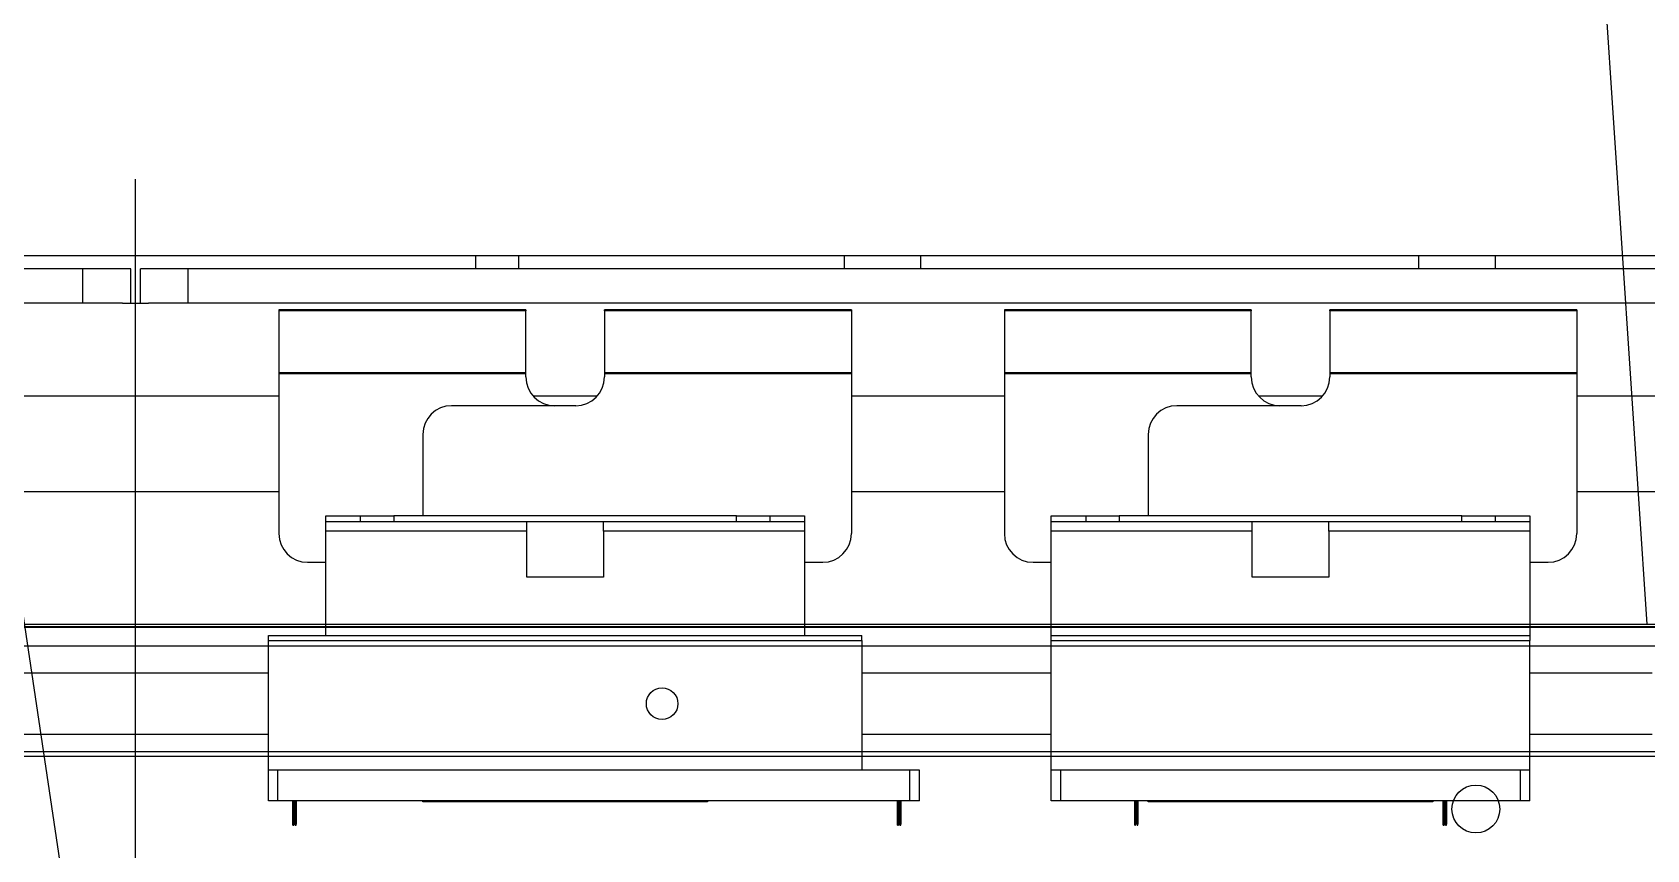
# Model space of a CAD drawing. Extents: x 500 to 100500, y -14500 to 21140.
# Drawn here: x 7575.7 to 7744.3, y -3056 to -2970.6 of the extents above; entities that cross this region are included whole.
import ezdxf

# ---------------------------------------------------------------- set-up
doc = ezdxf.new("R2010")
doc.units = 0
doc.linetypes.add('CENTER', pattern=[10.16, 6.35, -1.27, 1.27, -1.27])
doc.layers.get('0').update_dxf_attribs({"linetype": 'CONTINUOUS'})
doc.layers.add('D', color=7, linetype='CONTINUOUS')

# ---------------------------------------------------------------- blocks, each defined once
blk = doc.blocks.new('SP R')
at = {"color": 3}
for p, q in [((17121.34, -97458.31), (18255.34, -97458.31)), ((18255.34, -97460.31), (17121.34, -97460.31)), ((17121.34, -97471.31), (18255.34, -97471.31)), ((18255.34, -97471.81), (17121.34, -97471.81))]:
    blk.add_line(p, q, dxfattribs=at)
for centre, radius in [((17743.34, -97466.31), 1.65), ((17828.34, -97477.31), 2.5)]:
    blk.add_circle(centre, radius, dxfattribs=at)
blk = doc.blocks.new('KJVision F')
at = {"color": 2}
blk.add_line((8264.62, -71007.14, -10.47), (8464.62, -72337.14, -10.47), dxfattribs=at)
at = {"color": 2, "linetype": 'Continuous', "lineweight": 25}
blk.add_line((8488.62, -71306.44, -10.47), (8496.12, -71419.44, -10.47), dxfattribs=at)
blk = doc.blocks.new('KJprobe Card F')
at = {"color": 6}
for p, q in [((30978.7, -77429.49, 43.99), (31528.7, -77429.49, 43.99)), ((31289.2, -77429.49, 43.99), (31289.2, -77430.89, 43.99)), ((31293.7, -77429.49, 43.99), (31293.7, -77430.89, 43.99)), ((31327.7, -77429.49, 43.99), (31327.7, -77430.89, 43.99)), ((31335.7, -77429.49, 43.99), (31335.7, -77430.89, 43.99)), ((31387.7, -77429.49, 43.99), (31387.7, -77430.89, 43.99)), ((31395.7, -77429.49, 43.99), (31395.7, -77430.89, 43.99)), ((31248.2, -77430.89, 43.99), (31011.7, -77430.89, 43.99)), ((31248.2, -77434.49, 43.99), (31248.2, -77430.89, 43.99)), ((31253.2, -77430.89, 43.99), (31248.2, -77430.89, 43.99)), ((31253.2, -77434.49, 43.99), (31253.2, -77430.89, 43.99)), ((31254.2, -77434.49, 43.99), (31254.2, -77430.89, 43.99)), ((31259.2, -77430.89, 43.99), (31254.2, -77430.89, 43.99)), ((31259.2, -77434.49, 43.99), (31259.2, -77430.89, 43.99)), ((31495.7, -77430.89, 43.99), (31259.2, -77430.89, 43.99)), ((31248.2, -77434.49, 43.99), (31011.7, -77434.49, 43.99)), ((31252.34, -77434.49, 43.99), (31248.2, -77434.49, 43.99)), ((31252.34, -77434.49, 43.99), (31255.05, -77434.49, 43.99)), ((31259.2, -77434.49, 43.99), (31255.05, -77434.49, 43.99)), ((31495.7, -77434.49, 43.99), (31259.2, -77434.49, 43.99)), ((31294.47, -77435.19, 43.99), (31268.67, -77435.19, 43.99)), ((31268.67, -77435.19, 43.99), (31268.67, -77435.29, 43.99)), ((31294.47, -77435.29, 43.99), (31268.67, -77435.29, 43.99)), ((31268.67, -77435.29, 43.99), (31268.67, -77435.3, 43.99)), ((31294.47, -77435.3, 43.99), (31268.67, -77435.3, 43.99)), ((31268.67, -77435.3, 43.99), (31268.67, -77441.76, 43.99)), ((31294.47, -77435.19, 43.99), (31294.47, -77435.29, 43.99)), ((31294.47, -77435.3, 43.99), (31294.47, -77435.29, 43.99)), ((31294.47, -77441.76, 43.99), (31294.47, -77435.3, 43.99)), ((31302.68, -77435.29, 43.99), (31302.68, -77435.19, 43.99)), ((31328.47, -77435.19, 43.99), (31302.68, -77435.19, 43.99)), ((31328.47, -77435.29, 43.99), (31302.68, -77435.29, 43.99)), ((31302.68, -77435.29, 43.99), (31302.68, -77435.3, 43.99)), ((31328.47, -77435.3, 43.99), (31302.68, -77435.3, 43.99)), ((31302.68, -77435.3, 43.99), (31302.68, -77441.76, 43.99)), ((31328.47, -77435.19, 43.99), (31328.47, -77435.29, 43.99)), ((31328.47, -77435.29, 43.99), (31328.47, -77435.3, 43.99)), ((31328.47, -77435.3, 43.99), (31328.47, -77441.76, 43.99)), ((31344.45, -77435.19, 43.99), (31344.45, -77435.29, 43.99)), ((31370.24, -77435.19, 43.99), (31344.45, -77435.19, 43.99)), ((31370.24, -77435.29, 43.99), (31344.45, -77435.29, 43.99)), ((31344.45, -77435.29, 43.99), (31344.45, -77435.3, 43.99)), ((31370.24, -77435.3, 43.99), (31344.45, -77435.3, 43.99)), ((31344.45, -77435.3, 43.99), (31344.45, -77441.76, 43.99)), ((31370.24, -77435.19, 43.99), (31370.24, -77435.29, 43.99)), ((31370.24, -77435.3, 43.99), (31370.24, -77435.29, 43.99)), ((31370.24, -77441.76, 43.99), (31370.24, -77435.3, 43.99)), ((31404.25, -77435.19, 43.99), (31378.45, -77435.19, 43.99)), ((31378.45, -77435.29, 43.99), (31378.45, -77435.19, 43.99)), ((31404.25, -77435.29, 43.99), (31378.45, -77435.29, 43.99)), ((31378.45, -77435.29, 43.99), (31378.45, -77435.3, 43.99)), ((31404.25, -77435.3, 43.99), (31378.45, -77435.3, 43.99)), ((31378.45, -77435.3, 43.99), (31378.45, -77441.76, 43.99)), ((31404.25, -77435.19, 43.99), (31404.25, -77435.29, 43.99)), ((31404.25, -77435.29, 43.99), (31404.25, -77435.3, 43.99)), ((31404.25, -77435.3, 43.99), (31404.25, -77441.76, 43.99)), ((31294.47, -77441.76, 43.99), (31268.67, -77441.76, 43.99)), ((31268.67, -77441.76, 43.99), (31268.67, -77441.86, 43.99)), ((31294.47, -77441.86, 43.99), (31268.67, -77441.86, 43.99)), ((31268.67, -77441.86, 43.99), (31268.67, -77458.54, 43.99)), ((31294.47, -77441.86, 43.99), (31294.47, -77441.76, 43.99)), ((31294.47, -77442.19, 43.99), (31294.47, -77441.86, 43.99)), ((31328.47, -77441.76, 43.99), (31302.68, -77441.76, 43.99)), ((31302.68, -77441.76, 43.99), (31302.68, -77441.86, 43.99)), ((31328.47, -77441.86, 43.99), (31302.68, -77441.86, 43.99)), ((31302.68, -77441.86, 43.99), (31302.68, -77442.19, 43.99)), ((31328.47, -77441.76, 43.99), (31328.47, -77441.86, 43.99)), ((31328.47, -77441.86, 43.99), (31328.47, -77458.54, 43.99)), ((31370.24, -77441.76, 43.99), (31344.45, -77441.76, 43.99)), ((31344.45, -77441.76, 43.99), (31344.45, -77441.86, 43.99)), ((31370.24, -77441.86, 43.99), (31344.45, -77441.86, 43.99)), ((31344.45, -77441.86, 43.99), (31344.45, -77458.54, 43.99)), ((31370.24, -77441.86, 43.99), (31370.24, -77441.76, 43.99)), ((31370.24, -77442.19, 43.99), (31370.24, -77441.86, 43.99)), ((31404.25, -77441.76, 43.99), (31378.45, -77441.76, 43.99)), ((31378.45, -77441.76, 43.99), (31378.45, -77441.86, 43.99)), ((31404.25, -77441.86, 43.99), (31378.45, -77441.86, 43.99)), ((31378.45, -77441.86, 43.99), (31378.45, -77442.19, 43.99)), ((31404.25, -77441.76, 43.99), (31404.25, -77441.86, 43.99)), ((31404.25, -77441.86, 43.99), (31404.25, -77458.54, 43.99)), ((31268.67, -77444.19, 43.99), (31238.72, -77444.19, 43.99)), ((31301.92, -77444.19, 43.99), (31295.23, -77444.19, 43.99)), ((31344.45, -77444.19, 43.99), (31328.47, -77444.19, 43.99)), ((31377.69, -77444.19, 43.99), (31371, -77444.19, 43.99)), ((31420.22, -77444.19, 43.99), (31404.25, -77444.19, 43.99)), ((31299.68, -77445.19, 43.99), (31286.7, -77445.19, 43.99)), ((31375.45, -77445.19, 43.99), (31362.47, -77445.19, 43.99)), ((31283.7, -77448.19, 43.99), (31283.7, -77456.69, 43.99)), ((31359.47, -77448.19, 43.99), (31359.47, -77456.69, 43.99)), ((31268.67, -77454.19, 43.99), (31238.72, -77454.19, 43.99)), ((31344.45, -77454.19, 43.99), (31328.47, -77454.19, 43.99)), ((31420.22, -77454.19, 43.99), (31404.25, -77454.19, 43.99)), ((31273.57, -77456.69, 43.99), (31277.17, -77456.69, 43.99)), ((31273.57, -77457.29, 43.99), (31273.57, -77456.69, 43.99)), ((31273.57, -77458.29, 43.99), (31273.57, -77457.29, 43.99)), ((31273.57, -77457.29, 43.99), (31294.57, -77457.29, 43.99)), ((31277.17, -77456.69, 43.99), (31280.67, -77456.69, 43.99)), ((31277.17, -77456.69, 43.99), (31277.17, -77457.29, 43.99)), ((31280.67, -77456.69, 43.99), (31280.67, -77457.29, 43.99)), ((31316.47, -77456.69, 43.99), (31280.67, -77456.69, 43.99)), ((31294.57, -77458.29, 43.99), (31294.57, -77457.29, 43.99)), ((31294.57, -77457.29, 43.99), (31302.57, -77457.29, 43.99)), ((31302.57, -77458.29, 43.99), (31302.57, -77457.29, 43.99)), ((31302.57, -77457.29, 43.99), (31323.57, -77457.29, 43.99)), ((31316.47, -77457.29, 43.99), (31316.47, -77456.69, 43.99)), ((31316.47, -77456.69, 43.99), (31319.97, -77456.69, 43.99)), ((31319.97, -77456.69, 43.99), (31323.57, -77456.69, 43.99)), ((31319.97, -77457.29, 43.99), (31319.97, -77456.69, 43.99)), ((31323.57, -77456.69, 43.99), (31323.57, -77457.29, 43.99)), ((31323.57, -77457.29, 43.99), (31323.57, -77458.29, 43.99)), ((31349.35, -77457.29, 43.99), (31349.35, -77456.69, 43.99)), ((31349.35, -77456.69, 43.99), (31352.95, -77456.69, 43.99)), ((31349.35, -77458.29, 43.99), (31349.35, -77457.29, 43.99)), ((31349.35, -77457.29, 43.99), (31370.35, -77457.29, 43.99)), ((31352.95, -77456.69, 43.99), (31356.45, -77456.69, 43.99)), ((31352.95, -77456.69, 43.99), (31352.95, -77457.29, 43.99)), ((31356.45, -77456.69, 43.99), (31356.45, -77457.29, 43.99)), ((31392.25, -77456.69, 43.99), (31356.45, -77456.69, 43.99)), ((31370.35, -77458.29, 43.99), (31370.35, -77457.29, 43.99)), ((31370.35, -77457.29, 43.99), (31378.35, -77457.29, 43.99)), ((31378.35, -77458.29, 43.99), (31378.35, -77457.29, 43.99)), ((31378.35, -77457.29, 43.99), (31399.35, -77457.29, 43.99)), ((31392.25, -77457.29, 43.99), (31392.25, -77456.69, 43.99)), ((31392.25, -77456.69, 43.99), (31395.75, -77456.69, 43.99)), ((31395.75, -77456.69, 43.99), (31399.35, -77456.69, 43.99)), ((31395.75, -77457.29, 43.99), (31395.75, -77456.69, 43.99)), ((31399.35, -77456.69, 43.99), (31399.35, -77457.29, 43.99)), ((31399.35, -77457.29, 43.99), (31399.35, -77458.29, 43.99)), ((31294.57, -77458.29, 43.99), (31273.57, -77458.29, 43.99)), ((31273.57, -77469.19, 43.99), (31273.57, -77458.29, 43.99)), ((31294.57, -77463.09, 43.99), (31294.57, -77458.29, 43.99)), ((31323.57, -77458.29, 43.99), (31302.57, -77458.29, 43.99)), ((31302.57, -77458.29, 43.99), (31302.57, -77463.09, 43.99)), ((31323.57, -77458.29, 43.99), (31323.57, -77469.19, 43.99)), ((31370.35, -77458.29, 43.99), (31349.35, -77458.29, 43.99)), ((31349.35, -77469.19, 43.99), (31349.35, -77458.29, 43.99)), ((31370.35, -77463.09, 43.99), (31370.35, -77458.29, 43.99)), ((31399.35, -77458.29, 43.99), (31378.35, -77458.29, 43.99)), ((31378.35, -77458.29, 43.99), (31378.35, -77463.09, 43.99)), ((31399.35, -77458.29, 43.99), (31399.35, -77469.19, 43.99)), ((31271.67, -77461.54, 43.99), (31273.57, -77461.54, 43.99)), ((31323.57, -77461.54, 43.99), (31325.47, -77461.54, 43.99)), ((31347.45, -77461.54, 43.99), (31349.35, -77461.54, 43.99)), ((31399.35, -77461.54, 43.99), (31401.25, -77461.54, 43.99)), ((31302.57, -77463.09, 43.99), (31294.57, -77463.09, 43.99)), ((31378.35, -77463.09, 43.99), (31370.35, -77463.09, 43.99)), ((31267.57, -77469.19, 43.99), (31273.57, -77469.19, 43.99)), ((31267.57, -77469.69, 43.99), (31267.57, -77469.19, 43.99)), ((31273.57, -77469.19, 43.99), (31323.57, -77469.19, 43.99)), ((31323.57, -77469.19, 43.99), (31329.57, -77469.19, 43.99)), ((31329.57, -77469.69, 43.99), (31329.57, -77469.19, 43.99)), ((31349.35, -77469.69, 43.99), (31349.35, -77469.19, 43.99)), ((31349.35, -77469.19, 43.99), (31399.35, -77469.19, 43.99)), ((31399.35, -77469.19, 43.99), (31399.35, -77469.69, 43.99)), ((31267.57, -77469.69, 43.99), (31329.57, -77469.69, 43.99)), ((31267.57, -77483.23, 43.99), (31267.57, -77469.69, 43.99)), ((31329.57, -77469.69, 43.99), (31329.57, -77483.23, 43.99)), ((31349.35, -77483.23, 43.99), (31349.35, -77469.69, 43.99)), ((31349.35, -77469.69, 43.99), (31399.35, -77469.69, 43.99)), ((31399.35, -77483.23, 43.99), (31399.35, -77469.69, 43.99)), ((31238.82, -77473.09, 43.99), (31267.57, -77473.09, 43.99)), ((31329.57, -77473.09, 43.99), (31349.35, -77473.09, 43.99)), ((31399.35, -77473.09, 43.99), (31412.12, -77473.09, 43.99)), ((31238.82, -77479.49, 43.99), (31267.57, -77479.49, 43.99)), ((31329.57, -77479.49, 43.99), (31349.35, -77479.49, 43.99)), ((31399.35, -77479.49, 43.99), (31412.12, -77479.49, 43.99)), ((31329.57, -77483.23, 43.99), (31267.57, -77483.23, 43.99)), ((31267.57, -77486.43, 43.99), (31267.57, -77483.23, 43.99)), ((31268.57, -77486.43, 43.99), (31268.57, -77483.23, 43.99)), ((31334.57, -77483.23, 43.99), (31268.57, -77483.23, 43.99)), ((31334.57, -77486.43, 43.99), (31334.57, -77483.23, 43.99)), ((31335.57, -77483.23, 43.99), (31334.57, -77483.23, 43.99)), ((31335.57, -77486.43, 43.99), (31335.57, -77483.23, 43.99)), ((31399.35, -77483.23, 43.99), (31349.35, -77483.23, 43.99)), ((31349.35, -77486.43, 43.99), (31349.35, -77483.23, 43.99)), ((31350.35, -77486.43, 43.99), (31350.35, -77483.23, 43.99)), ((31398.35, -77483.23, 43.99), (31350.35, -77483.23, 43.99)), ((31398.35, -77486.43, 43.99), (31398.35, -77483.23, 43.99)), ((31399.35, -77486.43, 43.99), (31399.35, -77483.23, 43.99)), ((31268.57, -77486.43, 43.99), (31267.57, -77486.43, 43.99)), ((31334.57, -77486.43, 43.99), (31268.57, -77486.43, 43.99)), ((31270.12, -77486.44, 43.99), (31270.12, -77486.43, 43.99)), ((31270.24, -77486.44, 43.99), (31270.12, -77486.44, 43.99)), ((31270.14, -77487.61, 43.99), (31270.14, -77486.44, 43.99)), ((31270.22, -77486.44, 43.99), (31270.22, -77487.61, 43.99)), ((31270.24, -77486.44, 43.99), (31270.24, -77486.43, 43.99)), ((31270.36, -77486.44, 43.99), (31270.36, -77486.43, 43.99)), ((31270.48, -77486.44, 43.99), (31270.36, -77486.44, 43.99)), ((31270.38, -77487.61, 43.99), (31270.38, -77486.44, 43.99)), ((31270.46, -77486.44, 43.99), (31270.46, -77487.61, 43.99)), ((31270.48, -77486.44, 43.99), (31270.48, -77486.43, 43.99)), ((31283.7, -77486.44, 43.99), (31283.7, -77486.43, 43.99)), ((31283.7, -77486.54, 43.99), (31283.7, -77486.44, 43.99)), ((31313.45, -77486.44, 43.99), (31283.7, -77486.44, 43.99)), ((31283.95, -77486.44, 43.99), (31283.7, -77486.44, 43.99)), ((31283.95, -77486.44, 43.99), (31283.95, -77486.43, 43.99)), ((31284.2, -77486.44, 43.99), (31284.2, -77486.43, 43.99)), ((31284.45, -77486.44, 43.99), (31284.2, -77486.44, 43.99)), ((31284.45, -77486.44, 43.99), (31284.45, -77486.43, 43.99)), ((31284.7, -77486.44, 43.99), (31284.7, -77486.43, 43.99)), ((31284.95, -77486.44, 43.99), (31284.7, -77486.44, 43.99)), ((31284.95, -77486.44, 43.99), (31284.95, -77486.43, 43.99)), ((31285.2, -77486.44, 43.99), (31285.2, -77486.43, 43.99)), ((31285.45, -77486.44, 43.99), (31285.2, -77486.44, 43.99)), ((31285.45, -77486.44, 43.99), (31285.45, -77486.43, 43.99)), ((31285.7, -77486.44, 43.99), (31285.7, -77486.43, 43.99)), ((31285.95, -77486.44, 43.99), (31285.7, -77486.44, 43.99)), ((31285.95, -77486.44, 43.99), (31285.95, -77486.43, 43.99)), ((31286.2, -77486.44, 43.99), (31286.2, -77486.43, 43.99)), ((31286.45, -77486.44, 43.99), (31286.2, -77486.44, 43.99)), ((31286.45, -77486.44, 43.99), (31286.45, -77486.43, 43.99)), ((31286.7, -77486.44, 43.99), (31286.7, -77486.43, 43.99)), ((31286.95, -77486.44, 43.99), (31286.7, -77486.44, 43.99)), ((31286.95, -77486.44, 43.99), (31286.95, -77486.43, 43.99)), ((31287.2, -77486.44, 43.99), (31287.2, -77486.43, 43.99)), ((31287.45, -77486.44, 43.99), (31287.2, -77486.44, 43.99)), ((31287.45, -77486.44, 43.99), (31287.45, -77486.43, 43.99)), ((31287.7, -77486.44, 43.99), (31287.7, -77486.43, 43.99)), ((31287.95, -77486.44, 43.99), (31287.7, -77486.44, 43.99)), ((31287.95, -77486.44, 43.99), (31287.95, -77486.43, 43.99)), ((31288.2, -77486.44, 43.99), (31288.2, -77486.43, 43.99)), ((31288.45, -77486.44, 43.99), (31288.2, -77486.44, 43.99)), ((31288.45, -77486.44, 43.99), (31288.45, -77486.43, 43.99)), ((31288.7, -77486.44, 43.99), (31288.7, -77486.43, 43.99)), ((31288.95, -77486.44, 43.99), (31288.7, -77486.44, 43.99)), ((31288.95, -77486.44, 43.99), (31288.95, -77486.43, 43.99)), ((31289.2, -77486.44, 43.99), (31289.2, -77486.43, 43.99)), ((31289.45, -77486.44, 43.99), (31289.2, -77486.44, 43.99)), ((31289.45, -77486.44, 43.99), (31289.45, -77486.43, 43.99)), ((31289.7, -77486.44, 43.99), (31289.7, -77486.43, 43.99)), ((31289.95, -77486.44, 43.99), (31289.7, -77486.44, 43.99)), ((31289.95, -77486.44, 43.99), (31289.95, -77486.43, 43.99)), ((31290.2, -77486.44, 43.99), (31290.2, -77486.43, 43.99)), ((31290.45, -77486.44, 43.99), (31290.2, -77486.44, 43.99)), ((31290.45, -77486.44, 43.99), (31290.45, -77486.43, 43.99)), ((31290.7, -77486.44, 43.99), (31290.7, -77486.43, 43.99)), ((31290.95, -77486.44, 43.99), (31290.7, -77486.44, 43.99)), ((31290.95, -77486.44, 43.99), (31290.95, -77486.43, 43.99)), ((31291.2, -77486.44, 43.99), (31291.2, -77486.43, 43.99)), ((31291.45, -77486.44, 43.99), (31291.2, -77486.44, 43.99)), ((31291.45, -77486.44, 43.99), (31291.45, -77486.43, 43.99)), ((31291.7, -77486.44, 43.99), (31291.7, -77486.43, 43.99)), ((31291.95, -77486.44, 43.99), (31291.7, -77486.44, 43.99)), ((31291.95, -77486.44, 43.99), (31291.95, -77486.43, 43.99)), ((31292.2, -77486.44, 43.99), (31292.2, -77486.43, 43.99)), ((31292.45, -77486.44, 43.99), (31292.2, -77486.44, 43.99)), ((31292.45, -77486.44, 43.99), (31292.45, -77486.43, 43.99)), ((31292.7, -77486.44, 43.99), (31292.7, -77486.43, 43.99)), ((31292.95, -77486.44, 43.99), (31292.7, -77486.44, 43.99)), ((31292.95, -77486.44, 43.99), (31292.95, -77486.43, 43.99)), ((31293.2, -77486.44, 43.99), (31293.2, -77486.43, 43.99)), ((31293.45, -77486.44, 43.99), (31293.2, -77486.44, 43.99)), ((31293.45, -77486.44, 43.99), (31293.45, -77486.43, 43.99)), ((31293.7, -77486.44, 43.99), (31293.7, -77486.43, 43.99)), ((31293.95, -77486.44, 43.99), (31293.7, -77486.44, 43.99)), ((31293.95, -77486.44, 43.99), (31293.95, -77486.43, 43.99)), ((31294.2, -77486.44, 43.99), (31294.2, -77486.43, 43.99)), ((31294.45, -77486.44, 43.99), (31294.2, -77486.44, 43.99)), ((31294.45, -77486.44, 43.99), (31294.45, -77486.43, 43.99)), ((31294.7, -77486.44, 43.99), (31294.7, -77486.43, 43.99)), ((31294.95, -77486.44, 43.99), (31294.7, -77486.44, 43.99)), ((31294.95, -77486.44, 43.99), (31294.95, -77486.43, 43.99)), ((31295.2, -77486.44, 43.99), (31295.2, -77486.43, 43.99)), ((31295.45, -77486.44, 43.99), (31295.2, -77486.44, 43.99)), ((31295.45, -77486.44, 43.99), (31295.45, -77486.43, 43.99)), ((31295.7, -77486.44, 43.99), (31295.7, -77486.43, 43.99)), ((31295.95, -77486.44, 43.99), (31295.7, -77486.44, 43.99)), ((31295.95, -77486.44, 43.99), (31295.95, -77486.43, 43.99)), ((31296.2, -77486.44, 43.99), (31296.2, -77486.43, 43.99)), ((31296.45, -77486.44, 43.99), (31296.2, -77486.44, 43.99)), ((31296.45, -77486.44, 43.99), (31296.45, -77486.43, 43.99)), ((31296.7, -77486.44, 43.99), (31296.7, -77486.43, 43.99)), ((31296.95, -77486.44, 43.99), (31296.7, -77486.44, 43.99)), ((31296.95, -77486.44, 43.99), (31296.95, -77486.43, 43.99)), ((31297.2, -77486.44, 43.99), (31297.2, -77486.43, 43.99)), ((31297.45, -77486.44, 43.99), (31297.2, -77486.44, 43.99)), ((31297.45, -77486.44, 43.99), (31297.45, -77486.43, 43.99)), ((31297.7, -77486.44, 43.99), (31297.7, -77486.43, 43.99)), ((31297.95, -77486.44, 43.99), (31297.7, -77486.44, 43.99)), ((31297.95, -77486.44, 43.99), (31297.95, -77486.43, 43.99)), ((31298.2, -77486.44, 43.99), (31298.2, -77486.43, 43.99)), ((31298.45, -77486.44, 43.99), (31298.2, -77486.44, 43.99)), ((31298.45, -77486.44, 43.99), (31298.45, -77486.43, 43.99)), ((31298.7, -77486.44, 43.99), (31298.7, -77486.43, 43.99)), ((31298.95, -77486.44, 43.99), (31298.7, -77486.44, 43.99)), ((31298.95, -77486.44, 43.99), (31298.95, -77486.43, 43.99)), ((31299.2, -77486.44, 43.99), (31299.2, -77486.43, 43.99)), ((31299.45, -77486.44, 43.99), (31299.2, -77486.44, 43.99)), ((31299.45, -77486.44, 43.99), (31299.45, -77486.43, 43.99)), ((31299.7, -77486.44, 43.99), (31299.7, -77486.43, 43.99)), ((31299.95, -77486.44, 43.99), (31299.7, -77486.44, 43.99)), ((31299.95, -77486.44, 43.99), (31299.95, -77486.43, 43.99)), ((31300.2, -77486.44, 43.99), (31300.2, -77486.43, 43.99)), ((31300.45, -77486.44, 43.99), (31300.2, -77486.44, 43.99)), ((31300.45, -77486.44, 43.99), (31300.45, -77486.43, 43.99)), ((31300.7, -77486.44, 43.99), (31300.7, -77486.43, 43.99)), ((31300.95, -77486.44, 43.99), (31300.7, -77486.44, 43.99)), ((31300.95, -77486.44, 43.99), (31300.95, -77486.43, 43.99)), ((31301.2, -77486.44, 43.99), (31301.2, -77486.43, 43.99)), ((31301.45, -77486.44, 43.99), (31301.2, -77486.44, 43.99)), ((31301.45, -77486.44, 43.99), (31301.45, -77486.43, 43.99)), ((31301.7, -77486.44, 43.99), (31301.7, -77486.43, 43.99)), ((31301.95, -77486.44, 43.99), (31301.7, -77486.44, 43.99)), ((31301.95, -77486.44, 43.99), (31301.95, -77486.43, 43.99)), ((31302.2, -77486.44, 43.99), (31302.2, -77486.43, 43.99)), ((31302.45, -77486.44, 43.99), (31302.2, -77486.44, 43.99)), ((31302.45, -77486.44, 43.99), (31302.45, -77486.43, 43.99)), ((31302.7, -77486.44, 43.99), (31302.7, -77486.43, 43.99)), ((31302.95, -77486.44, 43.99), (31302.7, -77486.44, 43.99)), ((31302.95, -77486.44, 43.99), (31302.95, -77486.43, 43.99)), ((31303.2, -77486.44, 43.99), (31303.2, -77486.43, 43.99)), ((31303.45, -77486.44, 43.99), (31303.2, -77486.44, 43.99)), ((31303.45, -77486.44, 43.99), (31303.45, -77486.43, 43.99)), ((31303.7, -77486.44, 43.99), (31303.7, -77486.43, 43.99)), ((31303.95, -77486.44, 43.99), (31303.7, -77486.44, 43.99)), ((31303.95, -77486.44, 43.99), (31303.95, -77486.43, 43.99)), ((31304.2, -77486.44, 43.99), (31304.2, -77486.43, 43.99)), ((31304.45, -77486.44, 43.99), (31304.2, -77486.44, 43.99)), ((31304.45, -77486.44, 43.99), (31304.45, -77486.43, 43.99)), ((31304.7, -77486.44, 43.99), (31304.7, -77486.43, 43.99)), ((31304.95, -77486.44, 43.99), (31304.7, -77486.44, 43.99)), ((31304.95, -77486.44, 43.99), (31304.95, -77486.43, 43.99)), ((31305.2, -77486.44, 43.99), (31305.2, -77486.43, 43.99)), ((31305.45, -77486.44, 43.99), (31305.2, -77486.44, 43.99)), ((31305.45, -77486.44, 43.99), (31305.45, -77486.43, 43.99)), ((31305.7, -77486.44, 43.99), (31305.7, -77486.43, 43.99)), ((31305.95, -77486.44, 43.99), (31305.7, -77486.44, 43.99)), ((31305.95, -77486.44, 43.99), (31305.95, -77486.43, 43.99)), ((31306.2, -77486.44, 43.99), (31306.2, -77486.43, 43.99)), ((31306.45, -77486.44, 43.99), (31306.2, -77486.44, 43.99)), ((31306.45, -77486.44, 43.99), (31306.45, -77486.43, 43.99)), ((31306.7, -77486.44, 43.99), (31306.7, -77486.43, 43.99)), ((31306.95, -77486.44, 43.99), (31306.7, -77486.44, 43.99)), ((31306.95, -77486.44, 43.99), (31306.95, -77486.43, 43.99)), ((31307.2, -77486.44, 43.99), (31307.2, -77486.43, 43.99)), ((31307.45, -77486.44, 43.99), (31307.2, -77486.44, 43.99)), ((31307.45, -77486.44, 43.99), (31307.45, -77486.43, 43.99)), ((31307.7, -77486.44, 43.99), (31307.7, -77486.43, 43.99)), ((31307.95, -77486.44, 43.99), (31307.7, -77486.44, 43.99)), ((31307.95, -77486.44, 43.99), (31307.95, -77486.43, 43.99)), ((31308.2, -77486.44, 43.99), (31308.2, -77486.43, 43.99)), ((31308.45, -77486.44, 43.99), (31308.2, -77486.44, 43.99)), ((31308.45, -77486.44, 43.99), (31308.45, -77486.43, 43.99)), ((31308.7, -77486.44, 43.99), (31308.7, -77486.43, 43.99)), ((31308.95, -77486.44, 43.99), (31308.7, -77486.44, 43.99)), ((31308.95, -77486.44, 43.99), (31308.95, -77486.43, 43.99)), ((31309.2, -77486.44, 43.99), (31309.2, -77486.43, 43.99)), ((31309.45, -77486.44, 43.99), (31309.2, -77486.44, 43.99)), ((31309.45, -77486.44, 43.99), (31309.45, -77486.43, 43.99)), ((31309.7, -77486.44, 43.99), (31309.7, -77486.43, 43.99)), ((31309.95, -77486.44, 43.99), (31309.7, -77486.44, 43.99)), ((31309.95, -77486.44, 43.99), (31309.95, -77486.43, 43.99)), ((31310.2, -77486.44, 43.99), (31310.2, -77486.43, 43.99)), ((31310.45, -77486.44, 43.99), (31310.2, -77486.44, 43.99)), ((31310.45, -77486.44, 43.99), (31310.45, -77486.43, 43.99)), ((31310.7, -77486.44, 43.99), (31310.7, -77486.43, 43.99)), ((31310.95, -77486.44, 43.99), (31310.7, -77486.44, 43.99)), ((31310.95, -77486.44, 43.99), (31310.95, -77486.43, 43.99)), ((31311.2, -77486.44, 43.99), (31311.2, -77486.43, 43.99)), ((31311.45, -77486.44, 43.99), (31311.2, -77486.44, 43.99)), ((31311.45, -77486.44, 43.99), (31311.45, -77486.43, 43.99)), ((31311.7, -77486.44, 43.99), (31311.7, -77486.43, 43.99)), ((31311.95, -77486.44, 43.99), (31311.7, -77486.44, 43.99)), ((31311.95, -77486.44, 43.99), (31311.95, -77486.43, 43.99)), ((31312.2, -77486.44, 43.99), (31312.2, -77486.43, 43.99)), ((31312.45, -77486.44, 43.99), (31312.2, -77486.44, 43.99)), ((31312.45, -77486.44, 43.99), (31312.45, -77486.43, 43.99)), ((31312.7, -77486.44, 43.99), (31312.7, -77486.43, 43.99)), ((31312.95, -77486.44, 43.99), (31312.7, -77486.44, 43.99)), ((31312.95, -77486.44, 43.99), (31312.95, -77486.43, 43.99)), ((31313.2, -77486.44, 43.99), (31313.2, -77486.43, 43.99)), ((31313.45, -77486.44, 43.99), (31313.2, -77486.44, 43.99)), ((31313.45, -77486.44, 43.99), (31313.45, -77486.43, 43.99)), ((31313.45, -77486.44, 43.99), (31313.45, -77486.54, 43.99)), ((31333.28, -77486.44, 43.99), (31333.28, -77486.43, 43.99)), ((31333.4, -77486.44, 43.99), (31333.28, -77486.44, 43.99)), ((31333.3, -77487.61, 43.99), (31333.3, -77486.44, 43.99)), ((31333.38, -77486.44, 43.99), (31333.38, -77487.61, 43.99)), ((31333.4, -77486.44, 43.99), (31333.4, -77486.43, 43.99)), ((31333.52, -77486.44, 43.99), (31333.52, -77486.43, 43.99)), ((31333.64, -77486.44, 43.99), (31333.52, -77486.44, 43.99)), ((31333.54, -77487.61, 43.99), (31333.54, -77486.44, 43.99)), ((31333.62, -77486.44, 43.99), (31333.62, -77487.61, 43.99)), ((31333.64, -77486.44, 43.99), (31333.64, -77486.43, 43.99)), ((31335.57, -77486.43, 43.99), (31334.57, -77486.43, 43.99)), ((31350.35, -77486.43, 43.99), (31349.35, -77486.43, 43.99)), ((31398.35, -77486.43, 43.99), (31350.35, -77486.43, 43.99)), ((31358.05, -77486.44, 43.99), (31358.05, -77486.43, 43.99)), ((31358.17, -77486.44, 43.99), (31358.05, -77486.44, 43.99)), ((31358.07, -77487.61, 43.99), (31358.07, -77486.44, 43.99)), ((31358.15, -77486.44, 43.99), (31358.15, -77487.61, 43.99)), ((31358.17, -77486.44, 43.99), (31358.17, -77486.43, 43.99)), ((31358.29, -77486.44, 43.99), (31358.29, -77486.43, 43.99)), ((31358.41, -77486.44, 43.99), (31358.29, -77486.44, 43.99)), ((31358.31, -77487.61, 43.99), (31358.31, -77486.44, 43.99)), ((31358.39, -77486.44, 43.99), (31358.39, -77487.61, 43.99)), ((31358.41, -77486.44, 43.99), (31358.41, -77486.43, 43.99)), ((31359.47, -77486.44, 43.99), (31359.47, -77486.43, 43.99)), ((31359.47, -77486.54, 43.99), (31359.47, -77486.44, 43.99)), ((31389.22, -77486.44, 43.99), (31359.47, -77486.44, 43.99)), ((31359.72, -77486.44, 43.99), (31359.47, -77486.44, 43.99)), ((31359.72, -77486.44, 43.99), (31359.72, -77486.43, 43.99)), ((31359.97, -77486.44, 43.99), (31359.97, -77486.43, 43.99)), ((31360.22, -77486.44, 43.99), (31359.97, -77486.44, 43.99)), ((31360.22, -77486.44, 43.99), (31360.22, -77486.43, 43.99)), ((31360.47, -77486.44, 43.99), (31360.47, -77486.43, 43.99)), ((31360.72, -77486.44, 43.99), (31360.47, -77486.44, 43.99)), ((31360.72, -77486.44, 43.99), (31360.72, -77486.43, 43.99)), ((31360.97, -77486.44, 43.99), (31360.97, -77486.43, 43.99)), ((31361.22, -77486.44, 43.99), (31360.97, -77486.44, 43.99)), ((31361.22, -77486.44, 43.99), (31361.22, -77486.43, 43.99)), ((31361.47, -77486.44, 43.99), (31361.47, -77486.43, 43.99)), ((31361.72, -77486.44, 43.99), (31361.47, -77486.44, 43.99)), ((31361.72, -77486.44, 43.99), (31361.72, -77486.43, 43.99)), ((31361.97, -77486.44, 43.99), (31361.97, -77486.43, 43.99)), ((31362.22, -77486.44, 43.99), (31361.97, -77486.44, 43.99)), ((31362.22, -77486.44, 43.99), (31362.22, -77486.43, 43.99)), ((31362.47, -77486.44, 43.99), (31362.47, -77486.43, 43.99)), ((31362.72, -77486.44, 43.99), (31362.47, -77486.44, 43.99)), ((31362.72, -77486.44, 43.99), (31362.72, -77486.43, 43.99)), ((31362.97, -77486.44, 43.99), (31362.97, -77486.43, 43.99)), ((31363.22, -77486.44, 43.99), (31362.97, -77486.44, 43.99)), ((31363.22, -77486.44, 43.99), (31363.22, -77486.43, 43.99)), ((31363.47, -77486.44, 43.99), (31363.47, -77486.43, 43.99)), ((31363.72, -77486.44, 43.99), (31363.47, -77486.44, 43.99)), ((31363.72, -77486.44, 43.99), (31363.72, -77486.43, 43.99)), ((31363.97, -77486.44, 43.99), (31363.97, -77486.43, 43.99)), ((31364.22, -77486.44, 43.99), (31363.97, -77486.44, 43.99)), ((31364.22, -77486.44, 43.99), (31364.22, -77486.43, 43.99)), ((31364.47, -77486.44, 43.99), (31364.47, -77486.43, 43.99)), ((31364.72, -77486.44, 43.99), (31364.47, -77486.44, 43.99)), ((31364.72, -77486.44, 43.99), (31364.72, -77486.43, 43.99)), ((31364.97, -77486.44, 43.99), (31364.97, -77486.43, 43.99)), ((31365.22, -77486.44, 43.99), (31364.97, -77486.44, 43.99)), ((31365.22, -77486.44, 43.99), (31365.22, -77486.43, 43.99)), ((31365.47, -77486.44, 43.99), (31365.47, -77486.43, 43.99)), ((31365.72, -77486.44, 43.99), (31365.47, -77486.44, 43.99)), ((31365.72, -77486.44, 43.99), (31365.72, -77486.43, 43.99)), ((31365.97, -77486.44, 43.99), (31365.97, -77486.43, 43.99)), ((31366.22, -77486.44, 43.99), (31365.97, -77486.44, 43.99)), ((31366.22, -77486.44, 43.99), (31366.22, -77486.43, 43.99)), ((31366.47, -77486.44, 43.99), (31366.47, -77486.43, 43.99)), ((31366.72, -77486.44, 43.99), (31366.47, -77486.44, 43.99)), ((31366.72, -77486.44, 43.99), (31366.72, -77486.43, 43.99)), ((31366.97, -77486.44, 43.99), (31366.97, -77486.43, 43.99)), ((31367.22, -77486.44, 43.99), (31366.97, -77486.44, 43.99)), ((31367.22, -77486.44, 43.99), (31367.22, -77486.43, 43.99)), ((31367.47, -77486.44, 43.99), (31367.47, -77486.43, 43.99)), ((31367.72, -77486.44, 43.99), (31367.47, -77486.44, 43.99)), ((31367.72, -77486.44, 43.99), (31367.72, -77486.43, 43.99)), ((31367.97, -77486.44, 43.99), (31367.97, -77486.43, 43.99)), ((31368.22, -77486.44, 43.99), (31367.97, -77486.44, 43.99)), ((31368.22, -77486.44, 43.99), (31368.22, -77486.43, 43.99)), ((31368.47, -77486.44, 43.99), (31368.47, -77486.43, 43.99)), ((31368.72, -77486.44, 43.99), (31368.47, -77486.44, 43.99)), ((31368.72, -77486.44, 43.99), (31368.72, -77486.43, 43.99)), ((31368.97, -77486.44, 43.99), (31368.97, -77486.43, 43.99)), ((31369.22, -77486.44, 43.99), (31368.97, -77486.44, 43.99)), ((31369.22, -77486.44, 43.99), (31369.22, -77486.43, 43.99)), ((31369.47, -77486.44, 43.99), (31369.47, -77486.43, 43.99)), ((31369.72, -77486.44, 43.99), (31369.47, -77486.44, 43.99)), ((31369.72, -77486.44, 43.99), (31369.72, -77486.43, 43.99)), ((31369.97, -77486.44, 43.99), (31369.97, -77486.43, 43.99)), ((31370.22, -77486.44, 43.99), (31369.97, -77486.44, 43.99)), ((31370.22, -77486.44, 43.99), (31370.22, -77486.43, 43.99)), ((31370.47, -77486.44, 43.99), (31370.47, -77486.43, 43.99)), ((31370.72, -77486.44, 43.99), (31370.47, -77486.44, 43.99)), ((31370.72, -77486.44, 43.99), (31370.72, -77486.43, 43.99)), ((31370.97, -77486.44, 43.99), (31370.97, -77486.43, 43.99)), ((31371.22, -77486.44, 43.99), (31370.97, -77486.44, 43.99)), ((31371.22, -77486.44, 43.99), (31371.22, -77486.43, 43.99)), ((31371.47, -77486.44, 43.99), (31371.47, -77486.43, 43.99)), ((31371.72, -77486.44, 43.99), (31371.47, -77486.44, 43.99)), ((31371.72, -77486.44, 43.99), (31371.72, -77486.43, 43.99)), ((31371.97, -77486.44, 43.99), (31371.97, -77486.43, 43.99)), ((31372.22, -77486.44, 43.99), (31371.97, -77486.44, 43.99)), ((31372.22, -77486.44, 43.99), (31372.22, -77486.43, 43.99)), ((31372.47, -77486.44, 43.99), (31372.47, -77486.43, 43.99)), ((31372.72, -77486.44, 43.99), (31372.47, -77486.44, 43.99)), ((31372.72, -77486.44, 43.99), (31372.72, -77486.43, 43.99)), ((31372.97, -77486.44, 43.99), (31372.97, -77486.43, 43.99)), ((31373.22, -77486.44, 43.99), (31372.97, -77486.44, 43.99)), ((31373.22, -77486.44, 43.99), (31373.22, -77486.43, 43.99)), ((31373.47, -77486.44, 43.99), (31373.47, -77486.43, 43.99)), ((31373.72, -77486.44, 43.99), (31373.47, -77486.44, 43.99)), ((31373.72, -77486.44, 43.99), (31373.72, -77486.43, 43.99)), ((31373.97, -77486.44, 43.99), (31373.97, -77486.43, 43.99)), ((31374.22, -77486.44, 43.99), (31373.97, -77486.44, 43.99)), ((31374.22, -77486.44, 43.99), (31374.22, -77486.43, 43.99)), ((31374.47, -77486.44, 43.99), (31374.47, -77486.43, 43.99)), ((31374.72, -77486.44, 43.99), (31374.47, -77486.44, 43.99)), ((31374.72, -77486.44, 43.99), (31374.72, -77486.43, 43.99)), ((31374.97, -77486.44, 43.99), (31374.97, -77486.43, 43.99)), ((31375.22, -77486.44, 43.99), (31374.97, -77486.44, 43.99)), ((31375.22, -77486.44, 43.99), (31375.22, -77486.43, 43.99)), ((31375.47, -77486.44, 43.99), (31375.47, -77486.43, 43.99)), ((31375.72, -77486.44, 43.99), (31375.47, -77486.44, 43.99)), ((31375.72, -77486.44, 43.99), (31375.72, -77486.43, 43.99)), ((31375.97, -77486.44, 43.99), (31375.97, -77486.43, 43.99)), ((31376.22, -77486.44, 43.99), (31375.97, -77486.44, 43.99)), ((31376.22, -77486.44, 43.99), (31376.22, -77486.43, 43.99)), ((31376.47, -77486.44, 43.99), (31376.47, -77486.43, 43.99)), ((31376.72, -77486.44, 43.99), (31376.47, -77486.44, 43.99)), ((31376.72, -77486.44, 43.99), (31376.72, -77486.43, 43.99)), ((31376.97, -77486.44, 43.99), (31376.97, -77486.43, 43.99)), ((31377.22, -77486.44, 43.99), (31376.97, -77486.44, 43.99)), ((31377.22, -77486.44, 43.99), (31377.22, -77486.43, 43.99)), ((31377.47, -77486.44, 43.99), (31377.47, -77486.43, 43.99)), ((31377.72, -77486.44, 43.99), (31377.47, -77486.44, 43.99)), ((31377.72, -77486.44, 43.99), (31377.72, -77486.43, 43.99)), ((31377.97, -77486.44, 43.99), (31377.97, -77486.43, 43.99)), ((31378.22, -77486.44, 43.99), (31377.97, -77486.44, 43.99)), ((31378.22, -77486.44, 43.99), (31378.22, -77486.43, 43.99)), ((31378.47, -77486.44, 43.99), (31378.47, -77486.43, 43.99)), ((31378.72, -77486.44, 43.99), (31378.47, -77486.44, 43.99)), ((31378.72, -77486.44, 43.99), (31378.72, -77486.43, 43.99)), ((31378.97, -77486.44, 43.99), (31378.97, -77486.43, 43.99)), ((31379.22, -77486.44, 43.99), (31378.97, -77486.44, 43.99)), ((31379.22, -77486.44, 43.99), (31379.22, -77486.43, 43.99)), ((31379.47, -77486.44, 43.99), (31379.47, -77486.43, 43.99)), ((31379.72, -77486.44, 43.99), (31379.47, -77486.44, 43.99)), ((31379.72, -77486.44, 43.99), (31379.72, -77486.43, 43.99)), ((31379.97, -77486.44, 43.99), (31379.97, -77486.43, 43.99)), ((31380.22, -77486.44, 43.99), (31379.97, -77486.44, 43.99)), ((31380.22, -77486.44, 43.99), (31380.22, -77486.43, 43.99)), ((31380.47, -77486.44, 43.99), (31380.47, -77486.43, 43.99)), ((31380.72, -77486.44, 43.99), (31380.47, -77486.44, 43.99)), ((31380.72, -77486.44, 43.99), (31380.72, -77486.43, 43.99)), ((31380.97, -77486.44, 43.99), (31380.97, -77486.43, 43.99)), ((31381.22, -77486.44, 43.99), (31380.97, -77486.44, 43.99)), ((31381.22, -77486.44, 43.99), (31381.22, -77486.43, 43.99)), ((31381.47, -77486.44, 43.99), (31381.47, -77486.43, 43.99)), ((31381.72, -77486.44, 43.99), (31381.47, -77486.44, 43.99)), ((31381.72, -77486.44, 43.99), (31381.72, -77486.43, 43.99)), ((31381.97, -77486.44, 43.99), (31381.97, -77486.43, 43.99)), ((31382.22, -77486.44, 43.99), (31381.97, -77486.44, 43.99)), ((31382.22, -77486.44, 43.99), (31382.22, -77486.43, 43.99)), ((31382.47, -77486.44, 43.99), (31382.47, -77486.43, 43.99)), ((31382.72, -77486.44, 43.99), (31382.47, -77486.44, 43.99)), ((31382.72, -77486.44, 43.99), (31382.72, -77486.43, 43.99)), ((31382.97, -77486.44, 43.99), (31382.97, -77486.43, 43.99)), ((31383.22, -77486.44, 43.99), (31382.97, -77486.44, 43.99)), ((31383.22, -77486.44, 43.99), (31383.22, -77486.43, 43.99)), ((31383.47, -77486.44, 43.99), (31383.47, -77486.43, 43.99)), ((31383.72, -77486.44, 43.99), (31383.47, -77486.44, 43.99)), ((31383.72, -77486.44, 43.99), (31383.72, -77486.43, 43.99)), ((31383.97, -77486.44, 43.99), (31383.97, -77486.43, 43.99)), ((31384.22, -77486.44, 43.99), (31383.97, -77486.44, 43.99)), ((31384.22, -77486.44, 43.99), (31384.22, -77486.43, 43.99)), ((31384.47, -77486.44, 43.99), (31384.47, -77486.43, 43.99)), ((31384.72, -77486.44, 43.99), (31384.47, -77486.44, 43.99)), ((31384.72, -77486.44, 43.99), (31384.72, -77486.43, 43.99)), ((31384.97, -77486.44, 43.99), (31384.97, -77486.43, 43.99)), ((31385.22, -77486.44, 43.99), (31384.97, -77486.44, 43.99)), ((31385.22, -77486.44, 43.99), (31385.22, -77486.43, 43.99)), ((31385.47, -77486.44, 43.99), (31385.47, -77486.43, 43.99)), ((31385.72, -77486.44, 43.99), (31385.47, -77486.44, 43.99)), ((31385.72, -77486.44, 43.99), (31385.72, -77486.43, 43.99)), ((31385.97, -77486.44, 43.99), (31385.97, -77486.43, 43.99)), ((31386.22, -77486.44, 43.99), (31385.97, -77486.44, 43.99)), ((31386.22, -77486.44, 43.99), (31386.22, -77486.43, 43.99)), ((31386.47, -77486.44, 43.99), (31386.47, -77486.43, 43.99)), ((31386.72, -77486.44, 43.99), (31386.47, -77486.44, 43.99)), ((31386.72, -77486.44, 43.99), (31386.72, -77486.43, 43.99)), ((31386.97, -77486.44, 43.99), (31386.97, -77486.43, 43.99)), ((31387.22, -77486.44, 43.99), (31386.97, -77486.44, 43.99)), ((31387.22, -77486.44, 43.99), (31387.22, -77486.43, 43.99)), ((31387.47, -77486.44, 43.99), (31387.47, -77486.43, 43.99)), ((31387.72, -77486.44, 43.99), (31387.47, -77486.44, 43.99)), ((31387.72, -77486.44, 43.99), (31387.72, -77486.43, 43.99)), ((31387.97, -77486.44, 43.99), (31387.97, -77486.43, 43.99)), ((31388.22, -77486.44, 43.99), (31387.97, -77486.44, 43.99)), ((31388.22, -77486.44, 43.99), (31388.22, -77486.43, 43.99)), ((31388.47, -77486.44, 43.99), (31388.47, -77486.43, 43.99)), ((31388.72, -77486.44, 43.99), (31388.47, -77486.44, 43.99)), ((31388.72, -77486.44, 43.99), (31388.72, -77486.43, 43.99)), ((31388.97, -77486.44, 43.99), (31388.97, -77486.43, 43.99)), ((31389.22, -77486.44, 43.99), (31388.97, -77486.44, 43.99)), ((31389.22, -77486.44, 43.99), (31389.22, -77486.43, 43.99)), ((31389.22, -77486.44, 43.99), (31389.22, -77486.54, 43.99)), ((31390.28, -77486.44, 43.99), (31390.28, -77486.43, 43.99)), ((31390.28, -77486.44, 43.99), (31390.4, -77486.44, 43.99)), ((31390.3, -77487.61, 43.99), (31390.3, -77486.44, 43.99)), ((31390.38, -77486.44, 43.99), (31390.38, -77487.61, 43.99)), ((31390.4, -77486.44, 43.99), (31390.4, -77486.43, 43.99)), ((31390.52, -77486.44, 43.99), (31390.52, -77486.43, 43.99)), ((31390.52, -77486.44, 43.99), (31390.64, -77486.44, 43.99)), ((31390.54, -77487.61, 43.99), (31390.54, -77486.44, 43.99)), ((31390.62, -77486.44, 43.99), (31390.62, -77487.61, 43.99)), ((31390.64, -77486.44, 43.99), (31390.64, -77486.43, 43.99)), ((31399.35, -77486.43, 43.99), (31398.35, -77486.43, 43.99)), ((31270.22, -77487.61, 43.99), (31270.14, -77487.61, 43.99)), ((31270.14, -77487.66, 43.99), (31270.14, -77487.61, 43.99)), ((31270.14, -77487.66, 43.99), (31270.22, -77487.66, 43.99)), ((31270.14, -77488.89, 43.99), (31270.14, -77487.66, 43.99)), ((31270.22, -77487.66, 43.99), (31270.22, -77487.61, 43.99)), ((31270.22, -77487.66, 43.99), (31270.22, -77488.89, 43.99)), ((31270.46, -77487.61, 43.99), (31270.38, -77487.61, 43.99)), ((31270.38, -77487.66, 43.99), (31270.38, -77487.61, 43.99)), ((31270.38, -77488.89, 43.99), (31270.38, -77487.66, 43.99)), ((31270.38, -77487.66, 43.99), (31270.46, -77487.66, 43.99)), ((31270.46, -77487.66, 43.99), (31270.46, -77487.61, 43.99)), ((31270.46, -77487.66, 43.99), (31270.46, -77488.89, 43.99)), ((31313.45, -77486.54, 43.99), (31283.7, -77486.54, 43.99)), ((31333.38, -77487.61, 43.99), (31333.3, -77487.61, 43.99)), ((31333.3, -77487.66, 43.99), (31333.3, -77487.61, 43.99)), ((31333.3, -77487.66, 43.99), (31333.38, -77487.66, 43.99)), ((31333.3, -77488.89, 43.99), (31333.3, -77487.66, 43.99)), ((31333.38, -77487.66, 43.99), (31333.38, -77487.61, 43.99)), ((31333.38, -77487.66, 43.99), (31333.38, -77488.89, 43.99)), ((31333.62, -77487.61, 43.99), (31333.54, -77487.61, 43.99)), ((31333.54, -77487.66, 43.99), (31333.54, -77487.61, 43.99)), ((31333.54, -77487.66, 43.99), (31333.62, -77487.66, 43.99)), ((31333.54, -77488.89, 43.99), (31333.54, -77487.66, 43.99)), ((31333.62, -77487.66, 43.99), (31333.62, -77487.61, 43.99)), ((31333.62, -77487.66, 43.99), (31333.62, -77488.89, 43.99)), ((31358.15, -77487.61, 43.99), (31358.07, -77487.61, 43.99)), ((31358.07, -77487.66, 43.99), (31358.07, -77487.61, 43.99)), ((31358.07, -77488.89, 43.99), (31358.07, -77487.66, 43.99)), ((31358.07, -77487.66, 43.99), (31358.15, -77487.66, 43.99)), ((31358.15, -77487.66, 43.99), (31358.15, -77487.61, 43.99)), ((31358.15, -77487.66, 43.99), (31358.15, -77488.89, 43.99)), ((31358.39, -77487.61, 43.99), (31358.31, -77487.61, 43.99)), ((31358.31, -77487.66, 43.99), (31358.31, -77487.61, 43.99)), ((31358.31, -77487.66, 43.99), (31358.39, -77487.66, 43.99)), ((31358.31, -77488.89, 43.99), (31358.31, -77487.66, 43.99)), ((31358.39, -77487.66, 43.99), (31358.39, -77487.61, 43.99)), ((31358.39, -77487.66, 43.99), (31358.39, -77488.89, 43.99)), ((31389.22, -77486.54, 43.99), (31359.47, -77486.54, 43.99)), ((31390.38, -77487.61, 43.99), (31390.3, -77487.61, 43.99)), ((31390.3, -77487.66, 43.99), (31390.3, -77487.61, 43.99)), ((31390.3, -77487.66, 43.99), (31390.38, -77487.66, 43.99)), ((31390.3, -77488.89, 43.99), (31390.3, -77487.66, 43.99)), ((31390.38, -77487.66, 43.99), (31390.38, -77487.61, 43.99)), ((31390.38, -77487.66, 43.99), (31390.38, -77488.89, 43.99)), ((31390.62, -77487.61, 43.99), (31390.54, -77487.61, 43.99)), ((31390.54, -77487.66, 43.99), (31390.54, -77487.61, 43.99)), ((31390.54, -77487.66, 43.99), (31390.62, -77487.66, 43.99)), ((31390.54, -77488.89, 43.99), (31390.54, -77487.66, 43.99)), ((31390.62, -77487.66, 43.99), (31390.62, -77487.61, 43.99)), ((31390.62, -77487.66, 43.99), (31390.62, -77488.89, 43.99)), ((31270.22, -77488.89, 43.99), (31270.14, -77488.89, 43.99)), ((31270.14, -77488.9, 43.99), (31270.14, -77488.89, 43.99)), ((31270.14, -77488.9, 43.99), (31270.22, -77488.9, 43.99)), ((31270.14, -77488.98, 43.99), (31270.14, -77488.9, 43.99)), ((31270.22, -77488.98, 43.99), (31270.14, -77488.98, 43.99)), ((31270.14, -77488.99, 43.99), (31270.14, -77488.98, 43.99)), ((31270.14, -77488.99, 43.99), (31270.22, -77488.99, 43.99)), ((31270.14, -77488.99, 43.99), (31270.22, -77488.99, 43.99)), ((31270.14, -77488.99, 43.99), (31270.14, -77488.99, 43.99)), ((31270.22, -77488.9, 43.99), (31270.22, -77488.89, 43.99)), ((31270.22, -77488.98, 43.99), (31270.22, -77488.9, 43.99)), ((31270.22, -77488.99, 43.99), (31270.22, -77488.98, 43.99)), ((31270.22, -77488.99, 43.99), (31270.22, -77488.99, 43.99)), ((31270.46, -77488.89, 43.99), (31270.38, -77488.89, 43.99)), ((31270.38, -77488.9, 43.99), (31270.38, -77488.89, 43.99)), ((31270.38, -77488.9, 43.99), (31270.46, -77488.9, 43.99)), ((31270.38, -77488.98, 43.99), (31270.38, -77488.9, 43.99)), ((31270.46, -77488.98, 43.99), (31270.38, -77488.98, 43.99)), ((31270.38, -77488.99, 43.99), (31270.38, -77488.98, 43.99)), ((31270.38, -77488.99, 43.99), (31270.46, -77488.99, 43.99)), ((31270.38, -77488.99, 43.99), (31270.46, -77488.99, 43.99)), ((31270.38, -77488.99, 43.99), (31270.38, -77488.99, 43.99)), ((31270.46, -77488.9, 43.99), (31270.46, -77488.89, 43.99)), ((31270.46, -77488.98, 43.99), (31270.46, -77488.9, 43.99)), ((31270.46, -77488.99, 43.99), (31270.46, -77488.98, 43.99)), ((31270.46, -77488.99, 43.99), (31270.46, -77488.99, 43.99)), ((31333.38, -77488.89, 43.99), (31333.3, -77488.89, 43.99)), ((31333.3, -77488.9, 43.99), (31333.3, -77488.89, 43.99)), ((31333.3, -77488.9, 43.99), (31333.38, -77488.9, 43.99)), ((31333.3, -77488.98, 43.99), (31333.3, -77488.9, 43.99)), ((31333.38, -77488.98, 43.99), (31333.3, -77488.98, 43.99)), ((31333.3, -77488.99, 43.99), (31333.3, -77488.98, 43.99)), ((31333.3, -77488.99, 43.99), (31333.38, -77488.99, 43.99)), ((31333.3, -77488.99, 43.99), (31333.38, -77488.99, 43.99)), ((31333.3, -77488.99, 43.99), (31333.3, -77488.99, 43.99)), ((31333.38, -77488.9, 43.99), (31333.38, -77488.89, 43.99)), ((31333.38, -77488.98, 43.99), (31333.38, -77488.9, 43.99)), ((31333.38, -77488.99, 43.99), (31333.38, -77488.98, 43.99)), ((31333.38, -77488.99, 43.99), (31333.38, -77488.99, 43.99)), ((31333.62, -77488.89, 43.99), (31333.54, -77488.89, 43.99)), ((31333.54, -77488.9, 43.99), (31333.54, -77488.89, 43.99)), ((31333.54, -77488.9, 43.99), (31333.62, -77488.9, 43.99)), ((31333.54, -77488.98, 43.99), (31333.54, -77488.9, 43.99)), ((31333.62, -77488.98, 43.99), (31333.54, -77488.98, 43.99)), ((31333.54, -77488.99, 43.99), (31333.54, -77488.98, 43.99)), ((31333.54, -77488.99, 43.99), (31333.62, -77488.99, 43.99)), ((31333.54, -77488.99, 43.99), (31333.62, -77488.99, 43.99)), ((31333.54, -77488.99, 43.99), (31333.54, -77488.99, 43.99)), ((31333.62, -77488.9, 43.99), (31333.62, -77488.89, 43.99)), ((31333.62, -77488.98, 43.99), (31333.62, -77488.9, 43.99)), ((31333.62, -77488.99, 43.99), (31333.62, -77488.98, 43.99)), ((31333.62, -77488.99, 43.99), (31333.62, -77488.99, 43.99)), ((31358.15, -77488.89, 43.99), (31358.07, -77488.89, 43.99)), ((31358.07, -77488.9, 43.99), (31358.07, -77488.89, 43.99)), ((31358.07, -77488.9, 43.99), (31358.15, -77488.9, 43.99)), ((31358.07, -77488.98, 43.99), (31358.07, -77488.9, 43.99)), ((31358.15, -77488.98, 43.99), (31358.07, -77488.98, 43.99)), ((31358.07, -77488.99, 43.99), (31358.07, -77488.98, 43.99)), ((31358.07, -77488.99, 43.99), (31358.15, -77488.99, 43.99)), ((31358.07, -77488.99, 43.99), (31358.15, -77488.99, 43.99)), ((31358.07, -77488.99, 43.99), (31358.07, -77488.99, 43.99)), ((31358.15, -77488.9, 43.99), (31358.15, -77488.89, 43.99)), ((31358.15, -77488.98, 43.99), (31358.15, -77488.9, 43.99)), ((31358.15, -77488.99, 43.99), (31358.15, -77488.98, 43.99)), ((31358.15, -77488.99, 43.99), (31358.15, -77488.99, 43.99)), ((31358.39, -77488.89, 43.99), (31358.31, -77488.89, 43.99)), ((31358.31, -77488.9, 43.99), (31358.31, -77488.89, 43.99)), ((31358.31, -77488.9, 43.99), (31358.39, -77488.9, 43.99)), ((31358.31, -77488.98, 43.99), (31358.31, -77488.9, 43.99)), ((31358.39, -77488.98, 43.99), (31358.31, -77488.98, 43.99)), ((31358.31, -77488.99, 43.99), (31358.31, -77488.98, 43.99)), ((31358.31, -77488.99, 43.99), (31358.39, -77488.99, 43.99)), ((31358.31, -77488.99, 43.99), (31358.39, -77488.99, 43.99)), ((31358.31, -77488.99, 43.99), (31358.31, -77488.99, 43.99)), ((31358.39, -77488.9, 43.99), (31358.39, -77488.89, 43.99)), ((31358.39, -77488.98, 43.99), (31358.39, -77488.9, 43.99)), ((31358.39, -77488.99, 43.99), (31358.39, -77488.98, 43.99)), ((31358.39, -77488.99, 43.99), (31358.39, -77488.99, 43.99)), ((31390.38, -77488.89, 43.99), (31390.3, -77488.89, 43.99)), ((31390.3, -77488.9, 43.99), (31390.3, -77488.89, 43.99)), ((31390.3, -77488.9, 43.99), (31390.38, -77488.9, 43.99)), ((31390.3, -77488.98, 43.99), (31390.3, -77488.9, 43.99)), ((31390.38, -77488.98, 43.99), (31390.3, -77488.98, 43.99)), ((31390.3, -77488.99, 43.99), (31390.3, -77488.98, 43.99)), ((31390.3, -77488.99, 43.99), (31390.38, -77488.99, 43.99)), ((31390.3, -77488.99, 43.99), (31390.38, -77488.99, 43.99)), ((31390.3, -77488.99, 43.99), (31390.3, -77488.99, 43.99)), ((31390.38, -77488.9, 43.99), (31390.38, -77488.89, 43.99)), ((31390.38, -77488.98, 43.99), (31390.38, -77488.9, 43.99)), ((31390.38, -77488.99, 43.99), (31390.38, -77488.98, 43.99)), ((31390.38, -77488.99, 43.99), (31390.38, -77488.99, 43.99)), ((31390.62, -77488.89, 43.99), (31390.54, -77488.89, 43.99)), ((31390.54, -77488.9, 43.99), (31390.54, -77488.89, 43.99)), ((31390.54, -77488.9, 43.99), (31390.62, -77488.9, 43.99)), ((31390.54, -77488.98, 43.99), (31390.54, -77488.9, 43.99)), ((31390.62, -77488.98, 43.99), (31390.54, -77488.98, 43.99)), ((31390.54, -77488.99, 43.99), (31390.54, -77488.98, 43.99)), ((31390.54, -77488.99, 43.99), (31390.62, -77488.99, 43.99)), ((31390.54, -77488.99, 43.99), (31390.62, -77488.99, 43.99)), ((31390.54, -77488.99, 43.99), (31390.54, -77488.99, 43.99)), ((31390.62, -77488.9, 43.99), (31390.62, -77488.89, 43.99)), ((31390.62, -77488.98, 43.99), (31390.62, -77488.9, 43.99)), ((31390.62, -77488.99, 43.99), (31390.62, -77488.98, 43.99)), ((31390.62, -77488.99, 43.99), (31390.62, -77488.99, 43.99))]:
    blk.add_line(p, q, dxfattribs=at)
for centre, start, end in [((31297.47, -77442.19, 43.99), 180, 270), ((31299.68, -77442.19, 43.99), 270, 0), ((31373.24, -77442.19, 43.99), 180, 270), ((31375.45, -77442.19, 43.99), 270, 0), ((31286.7, -77448.19, 43.99), 90, 180), ((31362.47, -77448.19, 43.99), 90, 180), ((31271.67, -77458.54, 43.99), 180, 270), ((31325.47, -77458.54, 43.99), 270, 0), ((31347.45, -77458.54, 43.99), 180, 270), ((31401.25, -77458.54, 43.99), 270, 0)]:
    blk.add_arc(centre, 3, start, end, dxfattribs=at)
blk = doc.blocks.new('glass 1500')
at = {"color": 1, "elevation": -75.82}
blk.add_lwpolyline([(-6068.99, -93219.95), (-4568.99, -93219.95), (-4568.99, -93220.25), (-6068.99, -93220.25)], close=True, dxfattribs=at)

msp = doc.modelspace()

# ---------------------------------------------------------------- linework, layer by layer
at = {"layer": 'D', "color": 1, "linetype": 'CENTER', "ltscale": 20}
msp.add_line((7586.5, -4535.35, -75.82), (7586.5, -1367.38, -75.82), dxfattribs=at)

# ---------------------------------------------------------------- block references
for name, p in [('KJVision F', (-751.77, 68387.03, -65.34)), ('KJprobe Card F', (-23667.2, 74435.59, -119.8))]:
    msp.add_blockref(name, p)
at = {"color": 0}
for name, p in [('SP R', (-10101.84, 94425.6, -75.82)), ('glass 1500', (12905.49, 90187.55))]:
    msp.add_blockref(name, p, dxfattribs=at)

doc.saveas('drawing.dxf')
